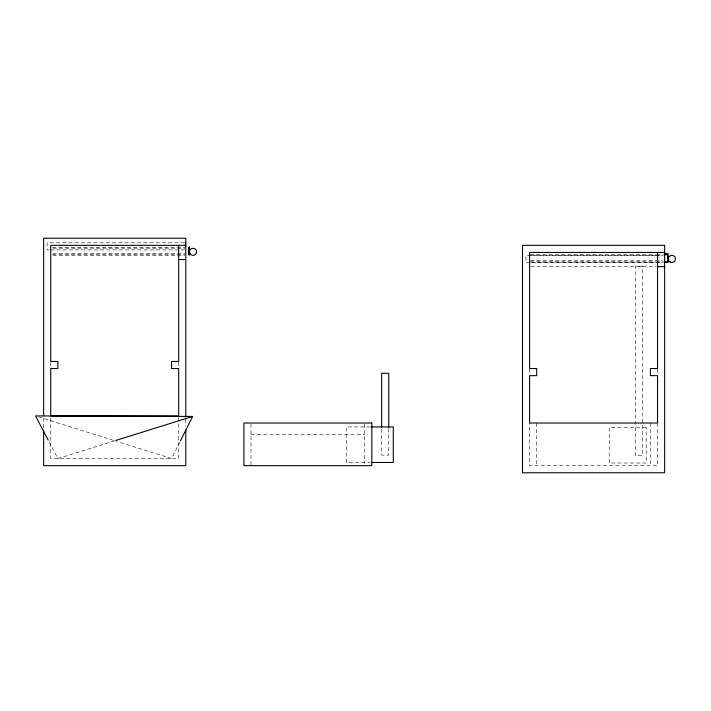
<?xml version="1.0" encoding="UTF-8"?>
<svg xmlns="http://www.w3.org/2000/svg" width="711" height="711" viewBox="0 0 711 711"><rect width="100%" height="100%" fill="white"/><g stroke="black" fill="none" stroke-linecap="round" stroke-linejoin="round"><path stroke-width="0.53" stroke-dasharray="3.56 2.67" d="M179.91 441.913L171.564 458.559L117.795 441.7M114.72 440.793L57.849 458.559L48.721 441.113M184.46 242.806L47.068 242.806L47.068 249.917L49.29 249.917M52.454 247.597L185.411 247.597M52.952 248.175L184.807 248.175M50.392 249.917L184.46 249.917M52.952 253.614L184.807 253.56M52.454 254.707L185.411 254.707M530.219 254.707L655.418 254.707M656.52 254.707L663.167 254.707M52.952 255.285L184.807 255.285M530.717 255.285L662.563 255.285M655.569 255.578L525.944 255.578L525.944 262.688L655.569 262.688M656.68 255.578L663.327 255.578M530.717 260.724L662.563 260.661M530.219 261.808L655.418 261.808M656.52 261.808L663.167 261.808M530.717 262.395L662.563 262.395M656.68 262.688L663.327 262.688M530.708 266.652L656.44 266.652M370.387 426.938L346.381 426.938L346.381 462.47L370.387 462.47M251.019 434.625L364.743 434.625M38.714 416.904L116.737 441.371M657.542 369.267L657.542 374.635M657.542 423.018L657.542 465.669L529.606 465.669L529.606 423.018M650.441 423.018L650.441 465.669M536.716 423.018L536.716 465.669M529.606 368.538L529.606 374.635M388.748 428.564L388.748 455.093L381.638 455.093L381.638 428.564M364.743 424.076L364.743 463.483M251.019 424.076L251.019 465.669M185.784 419.126L185.784 425.773M178.674 362.157L178.674 367.525M178.674 417.561L178.674 458.559L50.739 458.559L50.739 417.721M50.739 362.45L50.739 367.534M43.629 417.961L43.629 427.942M642.477 266.163L635.376 266.163L635.376 455.635L642.477 455.635L642.477 266.163M646.175 427.48L609.211 427.48L609.211 463.012L646.175 463.012L646.175 427.48"/><path stroke-width="1.07" d="M180.398 440.927L192.663 416.442L35.55 415.917L48.215 440.145M115.777 440.465L192.663 416.442M185.784 245.331L50.739 245.331L50.739 361.437L57.849 361.437L57.849 368.538L50.739 368.538L50.739 415.917L178.674 415.917L178.674 368.538L171.564 368.538L171.564 361.437L178.674 361.437L178.674 245.331M664.652 252.441L529.606 252.441L529.606 368.538L536.716 368.538L536.716 375.648L529.606 375.648L529.606 423.018L657.542 423.018L657.542 375.648L650.441 375.648L650.441 368.538L657.542 368.538L657.542 252.441M664.776 253.614L668.1 253.56L668.1 262.395L664.776 262.395M664.278 254.707L667.602 254.707L667.602 261.808L664.278 261.808M178.674 259.551L185.784 259.551M657.542 266.652L664.652 266.652M371.471 426.938L393.29 426.938L393.29 462.47L371.471 462.47M664.438 262.217L664.438 262.688M388.748 427.453L388.748 373.293L381.638 373.293L381.638 427.453M189.233 246.45L189.233 255.285M188.735 247.597L188.735 254.707M185.784 416.904L185.784 238.229L43.629 238.229L43.629 415.739M185.784 430.208L185.784 465.669L43.629 465.669L43.629 430.164M185.571 242.806L185.571 246.362M664.652 245.331L522.505 245.331L522.505 472.771L664.652 472.771L664.652 245.331M371.844 423.018L243.909 423.018L243.909 465.669L371.844 465.669L371.844 423.018M189.953 253.587A3.555 3.555 0 0 0 196.103 253.587A3.555 3.555 0 0 0 193.028 248.255A3.555 3.555 0 0 0 189.953 253.587M670.118 261.995A3.555 3.555 0 0 0 675.45 258.911A3.555 3.555 0 0 0 670.118 255.836A3.555 3.555 0 0 0 670.118 261.995"/></g></svg>
